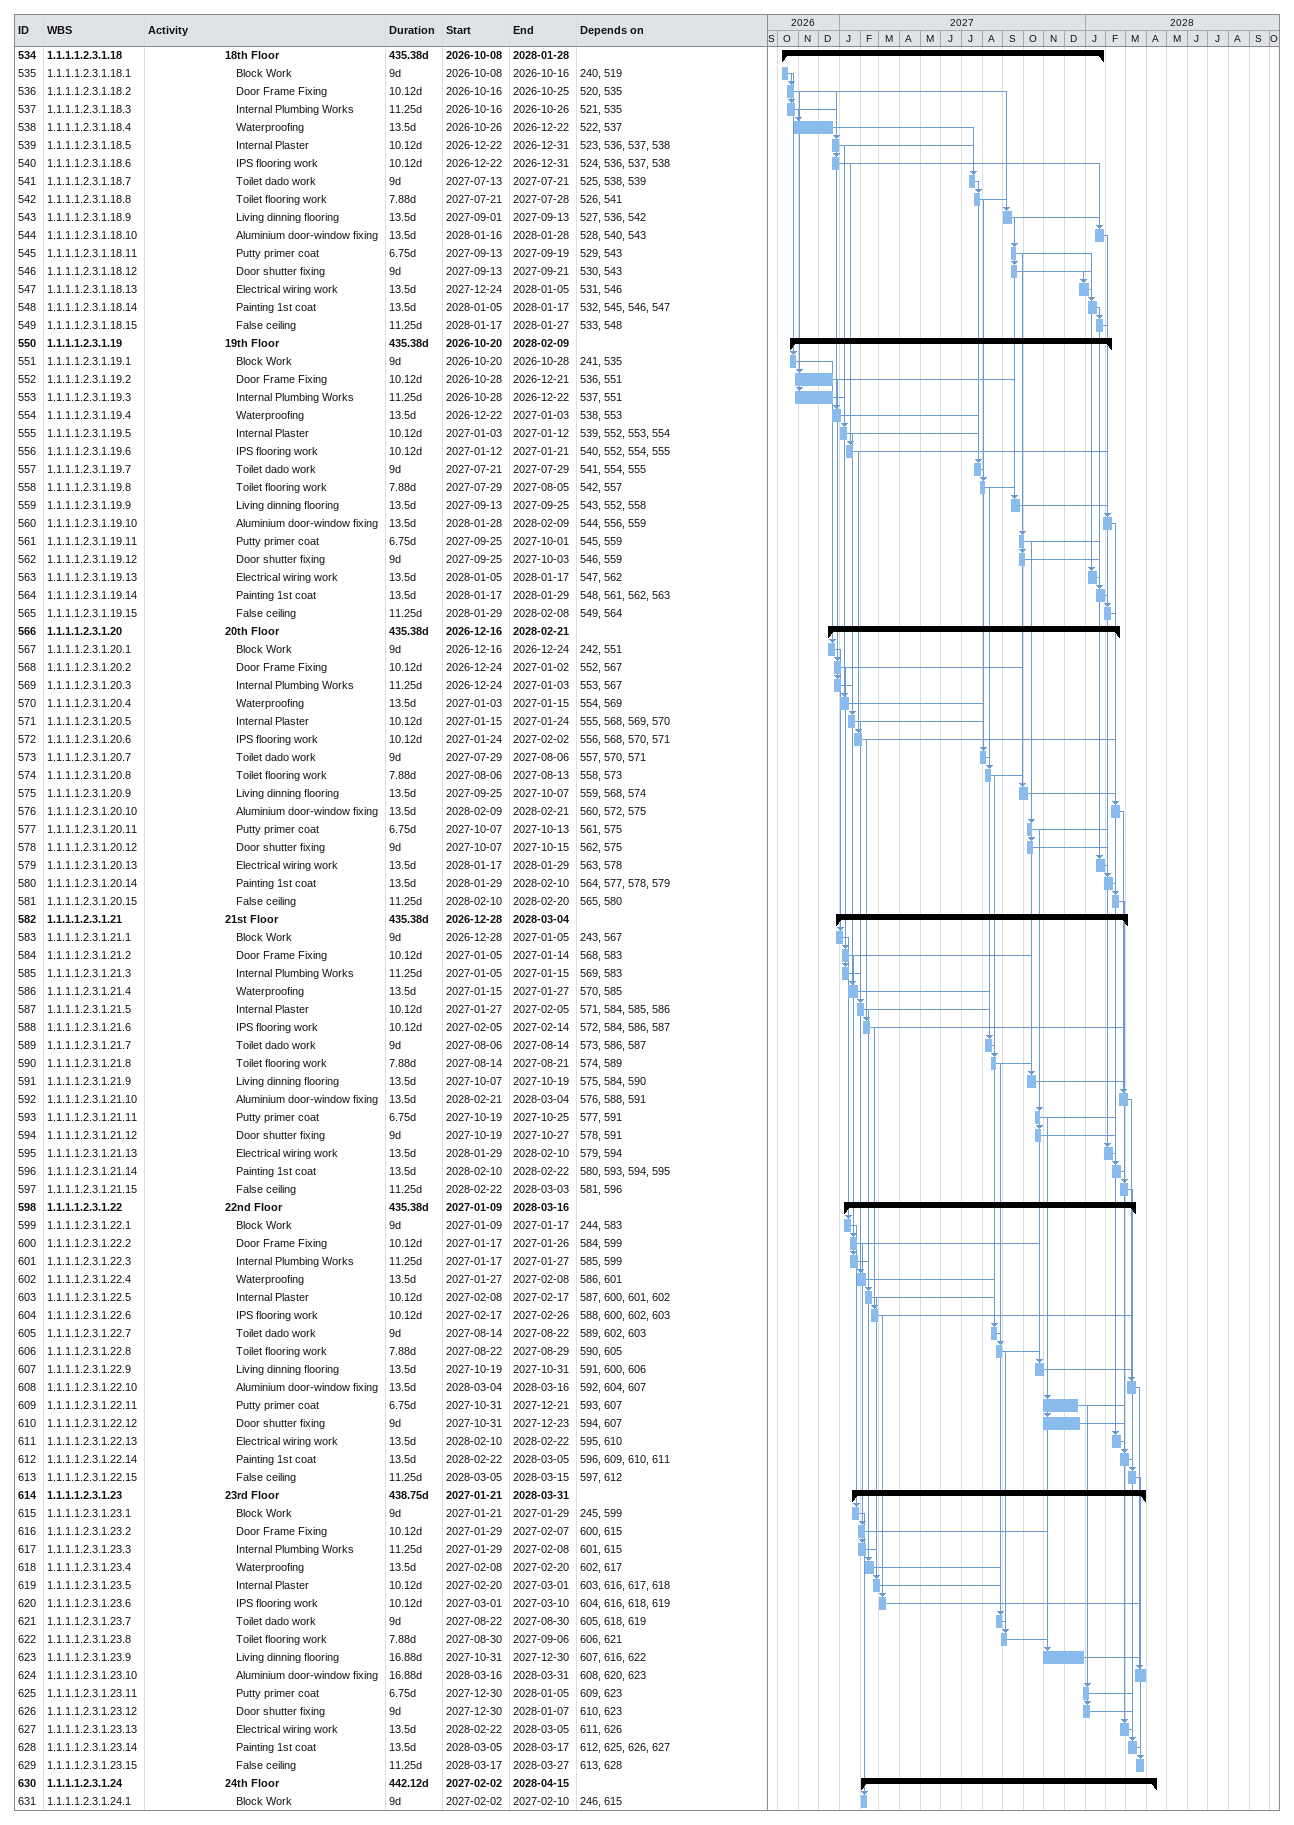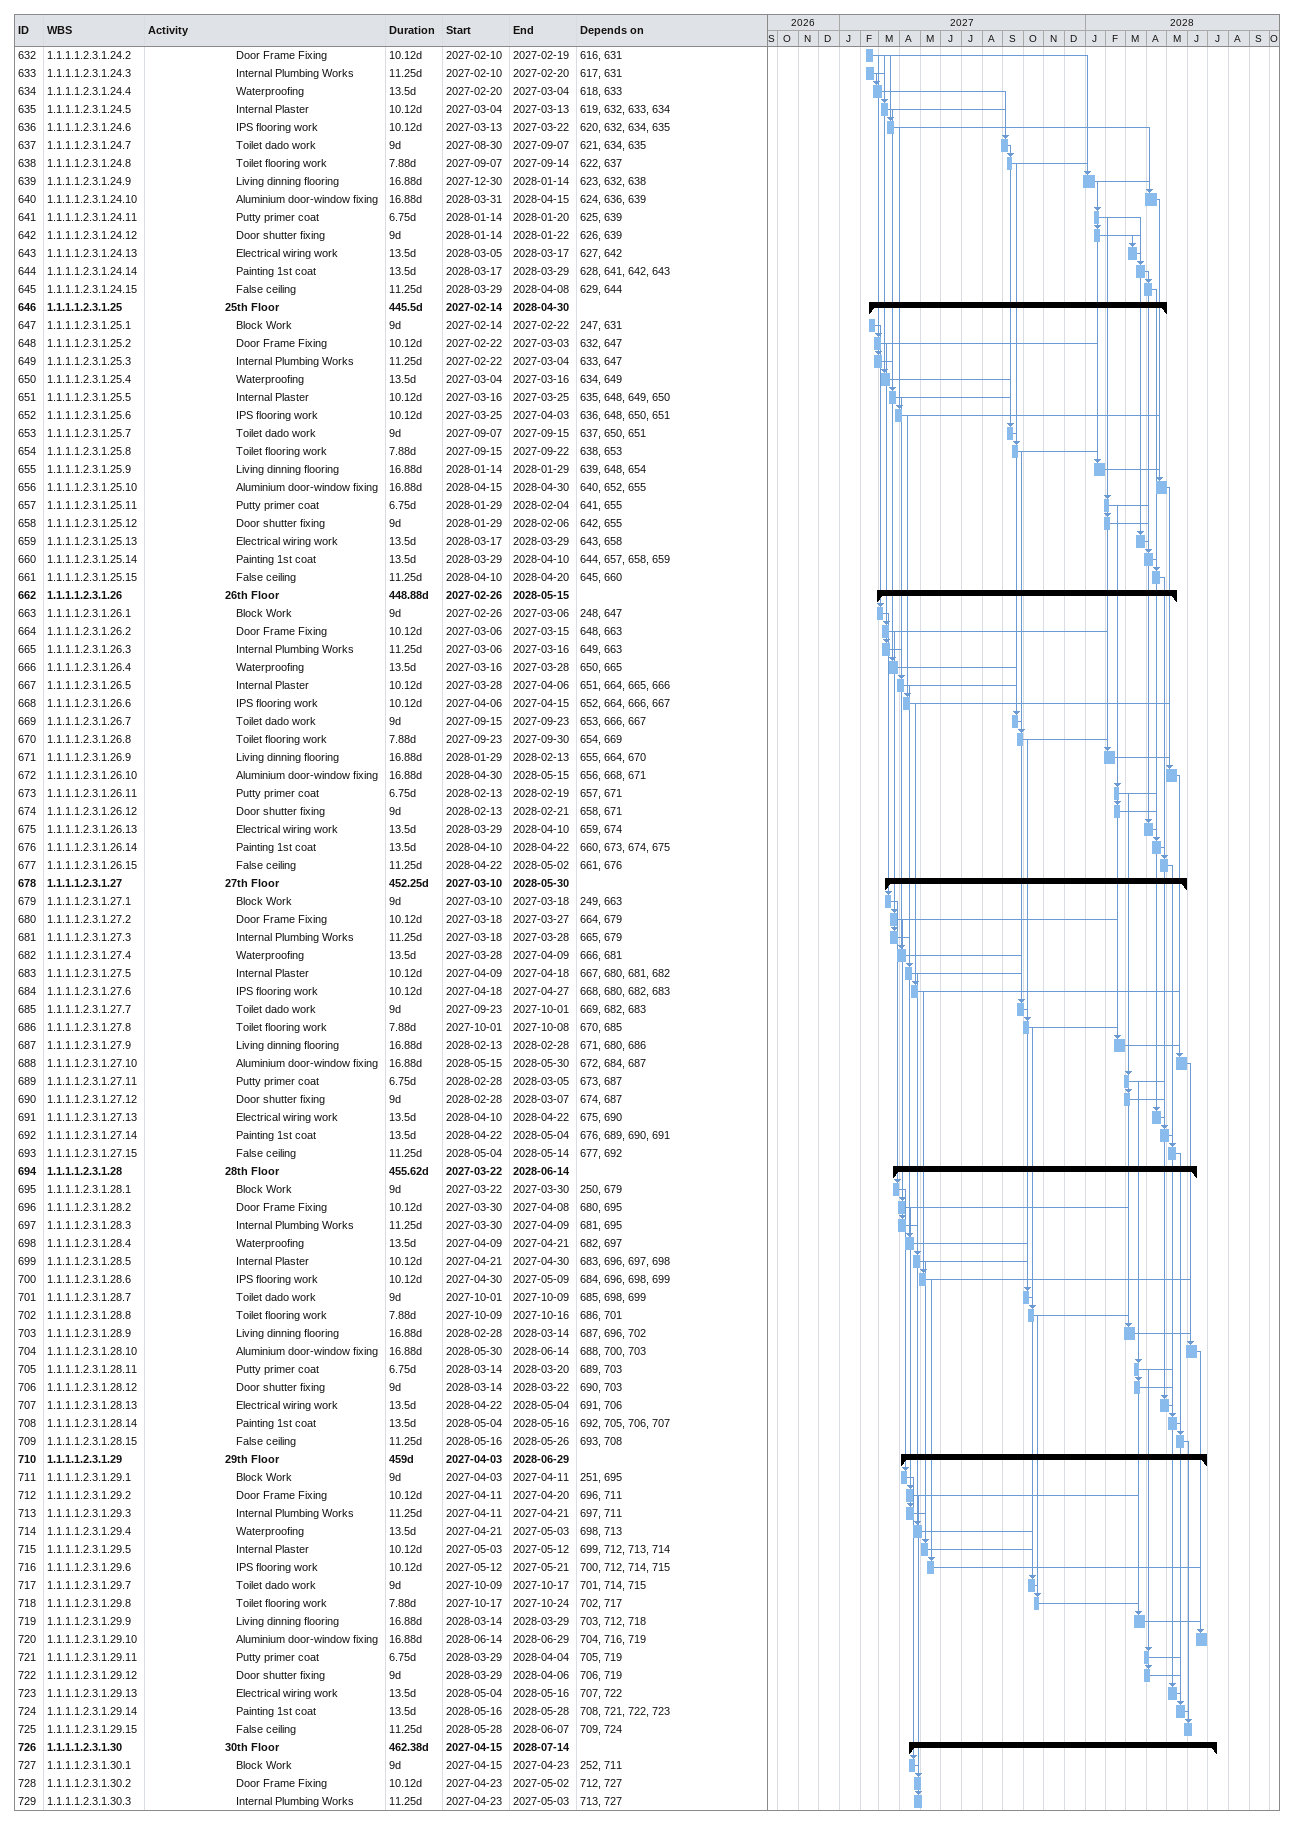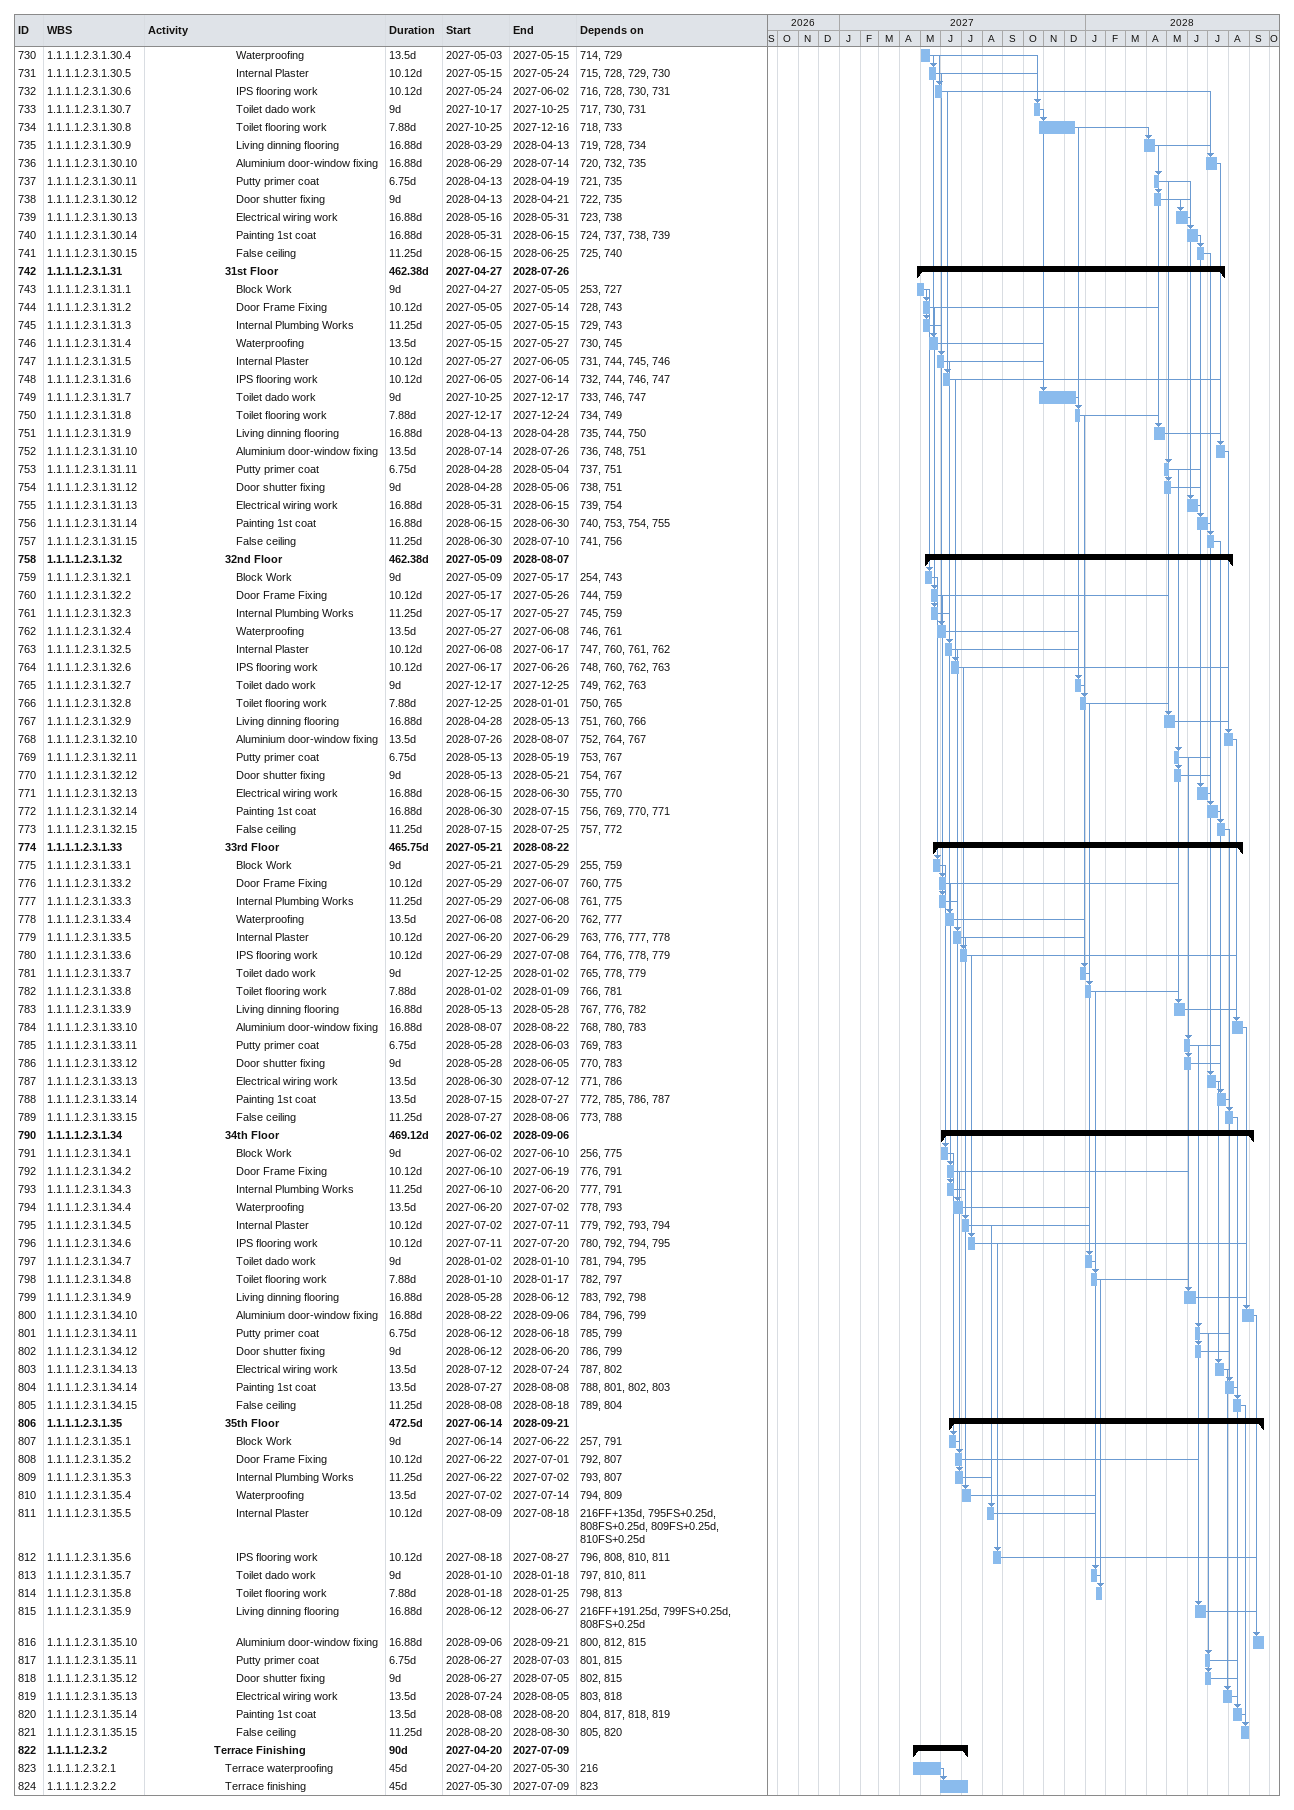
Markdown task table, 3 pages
| ID | WBS | Task | Duration | Start | Finish | Predecessors |
|---|---|---|---|---|---|---|
| 534 | 1.1.1.1.2.3.1.18 | **18th Floor** | 435.38d | 2026-10-08 | 2028-01-28 |  |
| 535 | 1.1.1.1.2.3.1.18.1 | Block Work | 9d | 2026-10-08 | 2026-10-16 | 240, 519 |
| 536 | 1.1.1.1.2.3.1.18.2 | Door Frame Fixing | 10.12d | 2026-10-16 | 2026-10-25 | 520, 535 |
| 537 | 1.1.1.1.2.3.1.18.3 | Internal Plumbing Works | 11.25d | 2026-10-16 | 2026-10-26 | 521, 535 |
| 538 | 1.1.1.1.2.3.1.18.4 | Waterproofing | 13.5d | 2026-10-26 | 2026-12-22 | 522, 537 |
| 539 | 1.1.1.1.2.3.1.18.5 | Internal Plaster | 10.12d | 2026-12-22 | 2026-12-31 | 523, 536, 537, 538 |
| 540 | 1.1.1.1.2.3.1.18.6 | IPS flooring work | 10.12d | 2026-12-22 | 2026-12-31 | 524, 536, 537, 538 |
| 541 | 1.1.1.1.2.3.1.18.7 | Toilet dado work | 9d | 2027-07-13 | 2027-07-21 | 525, 538, 539 |
| 542 | 1.1.1.1.2.3.1.18.8 | Toilet flooring work | 7.88d | 2027-07-21 | 2027-07-28 | 526, 541 |
| 543 | 1.1.1.1.2.3.1.18.9 | Living dinning flooring | 13.5d | 2027-09-01 | 2027-09-13 | 527, 536, 542 |
| 544 | 1.1.1.1.2.3.1.18.10 | Aluminium door-window fixing | 13.5d | 2028-01-16 | 2028-01-28 | 528, 540, 543 |
| 545 | 1.1.1.1.2.3.1.18.11 | Putty primer coat | 6.75d | 2027-09-13 | 2027-09-19 | 529, 543 |
| 546 | 1.1.1.1.2.3.1.18.12 | Door shutter fixing | 9d | 2027-09-13 | 2027-09-21 | 530, 543 |
| 547 | 1.1.1.1.2.3.1.18.13 | Electrical wiring work | 13.5d | 2027-12-24 | 2028-01-05 | 531, 546 |
| 548 | 1.1.1.1.2.3.1.18.14 | Painting 1st coat | 13.5d | 2028-01-05 | 2028-01-17 | 532, 545, 546, 547 |
| 549 | 1.1.1.1.2.3.1.18.15 | False ceiling | 11.25d | 2028-01-17 | 2028-01-27 | 533, 548 |
| 550 | 1.1.1.1.2.3.1.19 | **19th Floor** | 435.38d | 2026-10-20 | 2028-02-09 |  |
| 551 | 1.1.1.1.2.3.1.19.1 | Block Work | 9d | 2026-10-20 | 2026-10-28 | 241, 535 |
| 552 | 1.1.1.1.2.3.1.19.2 | Door Frame Fixing | 10.12d | 2026-10-28 | 2026-12-21 | 536, 551 |
| 553 | 1.1.1.1.2.3.1.19.3 | Internal Plumbing Works | 11.25d | 2026-10-28 | 2026-12-22 | 537, 551 |
| 554 | 1.1.1.1.2.3.1.19.4 | Waterproofing | 13.5d | 2026-12-22 | 2027-01-03 | 538, 553 |
| 555 | 1.1.1.1.2.3.1.19.5 | Internal Plaster | 10.12d | 2027-01-03 | 2027-01-12 | 539, 552, 553, 554 |
| 556 | 1.1.1.1.2.3.1.19.6 | IPS flooring work | 10.12d | 2027-01-12 | 2027-01-21 | 540, 552, 554, 555 |
| 557 | 1.1.1.1.2.3.1.19.7 | Toilet dado work | 9d | 2027-07-21 | 2027-07-29 | 541, 554, 555 |
| 558 | 1.1.1.1.2.3.1.19.8 | Toilet flooring work | 7.88d | 2027-07-29 | 2027-08-05 | 542, 557 |
| 559 | 1.1.1.1.2.3.1.19.9 | Living dinning flooring | 13.5d | 2027-09-13 | 2027-09-25 | 543, 552, 558 |
| 560 | 1.1.1.1.2.3.1.19.10 | Aluminium door-window fixing | 13.5d | 2028-01-28 | 2028-02-09 | 544, 556, 559 |
| 561 | 1.1.1.1.2.3.1.19.11 | Putty primer coat | 6.75d | 2027-09-25 | 2027-10-01 | 545, 559 |
| 562 | 1.1.1.1.2.3.1.19.12 | Door shutter fixing | 9d | 2027-09-25 | 2027-10-03 | 546, 559 |
| 563 | 1.1.1.1.2.3.1.19.13 | Electrical wiring work | 13.5d | 2028-01-05 | 2028-01-17 | 547, 562 |
| 564 | 1.1.1.1.2.3.1.19.14 | Painting 1st coat | 13.5d | 2028-01-17 | 2028-01-29 | 548, 561, 562, 563 |
| 565 | 1.1.1.1.2.3.1.19.15 | False ceiling | 11.25d | 2028-01-29 | 2028-02-08 | 549, 564 |
| 566 | 1.1.1.1.2.3.1.20 | **20th Floor** | 435.38d | 2026-12-16 | 2028-02-21 |  |
| 567 | 1.1.1.1.2.3.1.20.1 | Block Work | 9d | 2026-12-16 | 2026-12-24 | 242, 551 |
| 568 | 1.1.1.1.2.3.1.20.2 | Door Frame Fixing | 10.12d | 2026-12-24 | 2027-01-02 | 552, 567 |
| 569 | 1.1.1.1.2.3.1.20.3 | Internal Plumbing Works | 11.25d | 2026-12-24 | 2027-01-03 | 553, 567 |
| 570 | 1.1.1.1.2.3.1.20.4 | Waterproofing | 13.5d | 2027-01-03 | 2027-01-15 | 554, 569 |
| 571 | 1.1.1.1.2.3.1.20.5 | Internal Plaster | 10.12d | 2027-01-15 | 2027-01-24 | 555, 568, 569, 570 |
| 572 | 1.1.1.1.2.3.1.20.6 | IPS flooring work | 10.12d | 2027-01-24 | 2027-02-02 | 556, 568, 570, 571 |
| 573 | 1.1.1.1.2.3.1.20.7 | Toilet dado work | 9d | 2027-07-29 | 2027-08-06 | 557, 570, 571 |
| 574 | 1.1.1.1.2.3.1.20.8 | Toilet flooring work | 7.88d | 2027-08-06 | 2027-08-13 | 558, 573 |
| 575 | 1.1.1.1.2.3.1.20.9 | Living dinning flooring | 13.5d | 2027-09-25 | 2027-10-07 | 559, 568, 574 |
| 576 | 1.1.1.1.2.3.1.20.10 | Aluminium door-window fixing | 13.5d | 2028-02-09 | 2028-02-21 | 560, 572, 575 |
| 577 | 1.1.1.1.2.3.1.20.11 | Putty primer coat | 6.75d | 2027-10-07 | 2027-10-13 | 561, 575 |
| 578 | 1.1.1.1.2.3.1.20.12 | Door shutter fixing | 9d | 2027-10-07 | 2027-10-15 | 562, 575 |
| 579 | 1.1.1.1.2.3.1.20.13 | Electrical wiring work | 13.5d | 2028-01-17 | 2028-01-29 | 563, 578 |
| 580 | 1.1.1.1.2.3.1.20.14 | Painting 1st coat | 13.5d | 2028-01-29 | 2028-02-10 | 564, 577, 578, 579 |
| 581 | 1.1.1.1.2.3.1.20.15 | False ceiling | 11.25d | 2028-02-10 | 2028-02-20 | 565, 580 |
| 582 | 1.1.1.1.2.3.1.21 | **21st Floor** | 435.38d | 2026-12-28 | 2028-03-04 |  |
| 583 | 1.1.1.1.2.3.1.21.1 | Block Work | 9d | 2026-12-28 | 2027-01-05 | 243, 567 |
| 584 | 1.1.1.1.2.3.1.21.2 | Door Frame Fixing | 10.12d | 2027-01-05 | 2027-01-14 | 568, 583 |
| 585 | 1.1.1.1.2.3.1.21.3 | Internal Plumbing Works | 11.25d | 2027-01-05 | 2027-01-15 | 569, 583 |
| 586 | 1.1.1.1.2.3.1.21.4 | Waterproofing | 13.5d | 2027-01-15 | 2027-01-27 | 570, 585 |
| 587 | 1.1.1.1.2.3.1.21.5 | Internal Plaster | 10.12d | 2027-01-27 | 2027-02-05 | 571, 584, 585, 586 |
| 588 | 1.1.1.1.2.3.1.21.6 | IPS flooring work | 10.12d | 2027-02-05 | 2027-02-14 | 572, 584, 586, 587 |
| 589 | 1.1.1.1.2.3.1.21.7 | Toilet dado work | 9d | 2027-08-06 | 2027-08-14 | 573, 586, 587 |
| 590 | 1.1.1.1.2.3.1.21.8 | Toilet flooring work | 7.88d | 2027-08-14 | 2027-08-21 | 574, 589 |
| 591 | 1.1.1.1.2.3.1.21.9 | Living dinning flooring | 13.5d | 2027-10-07 | 2027-10-19 | 575, 584, 590 |
| 592 | 1.1.1.1.2.3.1.21.10 | Aluminium door-window fixing | 13.5d | 2028-02-21 | 2028-03-04 | 576, 588, 591 |
| 593 | 1.1.1.1.2.3.1.21.11 | Putty primer coat | 6.75d | 2027-10-19 | 2027-10-25 | 577, 591 |
| 594 | 1.1.1.1.2.3.1.21.12 | Door shutter fixing | 9d | 2027-10-19 | 2027-10-27 | 578, 591 |
| 595 | 1.1.1.1.2.3.1.21.13 | Electrical wiring work | 13.5d | 2028-01-29 | 2028-02-10 | 579, 594 |
| 596 | 1.1.1.1.2.3.1.21.14 | Painting 1st coat | 13.5d | 2028-02-10 | 2028-02-22 | 580, 593, 594, 595 |
| 597 | 1.1.1.1.2.3.1.21.15 | False ceiling | 11.25d | 2028-02-22 | 2028-03-03 | 581, 596 |
| 598 | 1.1.1.1.2.3.1.22 | **22nd Floor** | 435.38d | 2027-01-09 | 2028-03-16 |  |
| 599 | 1.1.1.1.2.3.1.22.1 | Block Work | 9d | 2027-01-09 | 2027-01-17 | 244, 583 |
| 600 | 1.1.1.1.2.3.1.22.2 | Door Frame Fixing | 10.12d | 2027-01-17 | 2027-01-26 | 584, 599 |
| 601 | 1.1.1.1.2.3.1.22.3 | Internal Plumbing Works | 11.25d | 2027-01-17 | 2027-01-27 | 585, 599 |
| 602 | 1.1.1.1.2.3.1.22.4 | Waterproofing | 13.5d | 2027-01-27 | 2027-02-08 | 586, 601 |
| 603 | 1.1.1.1.2.3.1.22.5 | Internal Plaster | 10.12d | 2027-02-08 | 2027-02-17 | 587, 600, 601, 602 |
| 604 | 1.1.1.1.2.3.1.22.6 | IPS flooring work | 10.12d | 2027-02-17 | 2027-02-26 | 588, 600, 602, 603 |
| 605 | 1.1.1.1.2.3.1.22.7 | Toilet dado work | 9d | 2027-08-14 | 2027-08-22 | 589, 602, 603 |
| 606 | 1.1.1.1.2.3.1.22.8 | Toilet flooring work | 7.88d | 2027-08-22 | 2027-08-29 | 590, 605 |
| 607 | 1.1.1.1.2.3.1.22.9 | Living dinning flooring | 13.5d | 2027-10-19 | 2027-10-31 | 591, 600, 606 |
| 608 | 1.1.1.1.2.3.1.22.10 | Aluminium door-window fixing | 13.5d | 2028-03-04 | 2028-03-16 | 592, 604, 607 |
| 609 | 1.1.1.1.2.3.1.22.11 | Putty primer coat | 6.75d | 2027-10-31 | 2027-12-21 | 593, 607 |
| 610 | 1.1.1.1.2.3.1.22.12 | Door shutter fixing | 9d | 2027-10-31 | 2027-12-23 | 594, 607 |
| 611 | 1.1.1.1.2.3.1.22.13 | Electrical wiring work | 13.5d | 2028-02-10 | 2028-02-22 | 595, 610 |
| 612 | 1.1.1.1.2.3.1.22.14 | Painting 1st coat | 13.5d | 2028-02-22 | 2028-03-05 | 596, 609, 610, 611 |
| 613 | 1.1.1.1.2.3.1.22.15 | False ceiling | 11.25d | 2028-03-05 | 2028-03-15 | 597, 612 |
| 614 | 1.1.1.1.2.3.1.23 | **23rd Floor** | 438.75d | 2027-01-21 | 2028-03-31 |  |
| 615 | 1.1.1.1.2.3.1.23.1 | Block Work | 9d | 2027-01-21 | 2027-01-29 | 245, 599 |
| 616 | 1.1.1.1.2.3.1.23.2 | Door Frame Fixing | 10.12d | 2027-01-29 | 2027-02-07 | 600, 615 |
| 617 | 1.1.1.1.2.3.1.23.3 | Internal Plumbing Works | 11.25d | 2027-01-29 | 2027-02-08 | 601, 615 |
| 618 | 1.1.1.1.2.3.1.23.4 | Waterproofing | 13.5d | 2027-02-08 | 2027-02-20 | 602, 617 |
| 619 | 1.1.1.1.2.3.1.23.5 | Internal Plaster | 10.12d | 2027-02-20 | 2027-03-01 | 603, 616, 617, 618 |
| 620 | 1.1.1.1.2.3.1.23.6 | IPS flooring work | 10.12d | 2027-03-01 | 2027-03-10 | 604, 616, 618, 619 |
| 621 | 1.1.1.1.2.3.1.23.7 | Toilet dado work | 9d | 2027-08-22 | 2027-08-30 | 605, 618, 619 |
| 622 | 1.1.1.1.2.3.1.23.8 | Toilet flooring work | 7.88d | 2027-08-30 | 2027-09-06 | 606, 621 |
| 623 | 1.1.1.1.2.3.1.23.9 | Living dinning flooring | 16.88d | 2027-10-31 | 2027-12-30 | 607, 616, 622 |
| 624 | 1.1.1.1.2.3.1.23.10 | Aluminium door-window fixing | 16.88d | 2028-03-16 | 2028-03-31 | 608, 620, 623 |
| 625 | 1.1.1.1.2.3.1.23.11 | Putty primer coat | 6.75d | 2027-12-30 | 2028-01-05 | 609, 623 |
| 626 | 1.1.1.1.2.3.1.23.12 | Door shutter fixing | 9d | 2027-12-30 | 2028-01-07 | 610, 623 |
| 627 | 1.1.1.1.2.3.1.23.13 | Electrical wiring work | 13.5d | 2028-02-22 | 2028-03-05 | 611, 626 |
| 628 | 1.1.1.1.2.3.1.23.14 | Painting 1st coat | 13.5d | 2028-03-05 | 2028-03-17 | 612, 625, 626, 627 |
| 629 | 1.1.1.1.2.3.1.23.15 | False ceiling | 11.25d | 2028-03-17 | 2028-03-27 | 613, 628 |
| 630 | 1.1.1.1.2.3.1.24 | **24th Floor** | 442.12d | 2027-02-02 | 2028-04-15 |  |
| 631 | 1.1.1.1.2.3.1.24.1 | Block Work | 9d | 2027-02-02 | 2027-02-10 | 246, 615 |
| 632 | 1.1.1.1.2.3.1.24.2 | Door Frame Fixing | 10.12d | 2027-02-10 | 2027-02-19 | 616, 631 |
| 633 | 1.1.1.1.2.3.1.24.3 | Internal Plumbing Works | 11.25d | 2027-02-10 | 2027-02-20 | 617, 631 |
| 634 | 1.1.1.1.2.3.1.24.4 | Waterproofing | 13.5d | 2027-02-20 | 2027-03-04 | 618, 633 |
| 635 | 1.1.1.1.2.3.1.24.5 | Internal Plaster | 10.12d | 2027-03-04 | 2027-03-13 | 619, 632, 633, 634 |
| 636 | 1.1.1.1.2.3.1.24.6 | IPS flooring work | 10.12d | 2027-03-13 | 2027-03-22 | 620, 632, 634, 635 |
| 637 | 1.1.1.1.2.3.1.24.7 | Toilet dado work | 9d | 2027-08-30 | 2027-09-07 | 621, 634, 635 |
| 638 | 1.1.1.1.2.3.1.24.8 | Toilet flooring work | 7.88d | 2027-09-07 | 2027-09-14 | 622, 637 |
| 639 | 1.1.1.1.2.3.1.24.9 | Living dinning flooring | 16.88d | 2027-12-30 | 2028-01-14 | 623, 632, 638 |
| 640 | 1.1.1.1.2.3.1.24.10 | Aluminium door-window fixing | 16.88d | 2028-03-31 | 2028-04-15 | 624, 636, 639 |
| 641 | 1.1.1.1.2.3.1.24.11 | Putty primer coat | 6.75d | 2028-01-14 | 2028-01-20 | 625, 639 |
| 642 | 1.1.1.1.2.3.1.24.12 | Door shutter fixing | 9d | 2028-01-14 | 2028-01-22 | 626, 639 |
| 643 | 1.1.1.1.2.3.1.24.13 | Electrical wiring work | 13.5d | 2028-03-05 | 2028-03-17 | 627, 642 |
| 644 | 1.1.1.1.2.3.1.24.14 | Painting 1st coat | 13.5d | 2028-03-17 | 2028-03-29 | 628, 641, 642, 643 |
| 645 | 1.1.1.1.2.3.1.24.15 | False ceiling | 11.25d | 2028-03-29 | 2028-04-08 | 629, 644 |
| 646 | 1.1.1.1.2.3.1.25 | **25th Floor** | 445.5d | 2027-02-14 | 2028-04-30 |  |
| 647 | 1.1.1.1.2.3.1.25.1 | Block Work | 9d | 2027-02-14 | 2027-02-22 | 247, 631 |
| 648 | 1.1.1.1.2.3.1.25.2 | Door Frame Fixing | 10.12d | 2027-02-22 | 2027-03-03 | 632, 647 |
| 649 | 1.1.1.1.2.3.1.25.3 | Internal Plumbing Works | 11.25d | 2027-02-22 | 2027-03-04 | 633, 647 |
| 650 | 1.1.1.1.2.3.1.25.4 | Waterproofing | 13.5d | 2027-03-04 | 2027-03-16 | 634, 649 |
| 651 | 1.1.1.1.2.3.1.25.5 | Internal Plaster | 10.12d | 2027-03-16 | 2027-03-25 | 635, 648, 649, 650 |
| 652 | 1.1.1.1.2.3.1.25.6 | IPS flooring work | 10.12d | 2027-03-25 | 2027-04-03 | 636, 648, 650, 651 |
| 653 | 1.1.1.1.2.3.1.25.7 | Toilet dado work | 9d | 2027-09-07 | 2027-09-15 | 637, 650, 651 |
| 654 | 1.1.1.1.2.3.1.25.8 | Toilet flooring work | 7.88d | 2027-09-15 | 2027-09-22 | 638, 653 |
| 655 | 1.1.1.1.2.3.1.25.9 | Living dinning flooring | 16.88d | 2028-01-14 | 2028-01-29 | 639, 648, 654 |
| 656 | 1.1.1.1.2.3.1.25.10 | Aluminium door-window fixing | 16.88d | 2028-04-15 | 2028-04-30 | 640, 652, 655 |
| 657 | 1.1.1.1.2.3.1.25.11 | Putty primer coat | 6.75d | 2028-01-29 | 2028-02-04 | 641, 655 |
| 658 | 1.1.1.1.2.3.1.25.12 | Door shutter fixing | 9d | 2028-01-29 | 2028-02-06 | 642, 655 |
| 659 | 1.1.1.1.2.3.1.25.13 | Electrical wiring work | 13.5d | 2028-03-17 | 2028-03-29 | 643, 658 |
| 660 | 1.1.1.1.2.3.1.25.14 | Painting 1st coat | 13.5d | 2028-03-29 | 2028-04-10 | 644, 657, 658, 659 |
| 661 | 1.1.1.1.2.3.1.25.15 | False ceiling | 11.25d | 2028-04-10 | 2028-04-20 | 645, 660 |
| 662 | 1.1.1.1.2.3.1.26 | **26th Floor** | 448.88d | 2027-02-26 | 2028-05-15 |  |
| 663 | 1.1.1.1.2.3.1.26.1 | Block Work | 9d | 2027-02-26 | 2027-03-06 | 248, 647 |
| 664 | 1.1.1.1.2.3.1.26.2 | Door Frame Fixing | 10.12d | 2027-03-06 | 2027-03-15 | 648, 663 |
| 665 | 1.1.1.1.2.3.1.26.3 | Internal Plumbing Works | 11.25d | 2027-03-06 | 2027-03-16 | 649, 663 |
| 666 | 1.1.1.1.2.3.1.26.4 | Waterproofing | 13.5d | 2027-03-16 | 2027-03-28 | 650, 665 |
| 667 | 1.1.1.1.2.3.1.26.5 | Internal Plaster | 10.12d | 2027-03-28 | 2027-04-06 | 651, 664, 665, 666 |
| 668 | 1.1.1.1.2.3.1.26.6 | IPS flooring work | 10.12d | 2027-04-06 | 2027-04-15 | 652, 664, 666, 667 |
| 669 | 1.1.1.1.2.3.1.26.7 | Toilet dado work | 9d | 2027-09-15 | 2027-09-23 | 653, 666, 667 |
| 670 | 1.1.1.1.2.3.1.26.8 | Toilet flooring work | 7.88d | 2027-09-23 | 2027-09-30 | 654, 669 |
| 671 | 1.1.1.1.2.3.1.26.9 | Living dinning flooring | 16.88d | 2028-01-29 | 2028-02-13 | 655, 664, 670 |
| 672 | 1.1.1.1.2.3.1.26.10 | Aluminium door-window fixing | 16.88d | 2028-04-30 | 2028-05-15 | 656, 668, 671 |
| 673 | 1.1.1.1.2.3.1.26.11 | Putty primer coat | 6.75d | 2028-02-13 | 2028-02-19 | 657, 671 |
| 674 | 1.1.1.1.2.3.1.26.12 | Door shutter fixing | 9d | 2028-02-13 | 2028-02-21 | 658, 671 |
| 675 | 1.1.1.1.2.3.1.26.13 | Electrical wiring work | 13.5d | 2028-03-29 | 2028-04-10 | 659, 674 |
| 676 | 1.1.1.1.2.3.1.26.14 | Painting 1st coat | 13.5d | 2028-04-10 | 2028-04-22 | 660, 673, 674, 675 |
| 677 | 1.1.1.1.2.3.1.26.15 | False ceiling | 11.25d | 2028-04-22 | 2028-05-02 | 661, 676 |
| 678 | 1.1.1.1.2.3.1.27 | **27th Floor** | 452.25d | 2027-03-10 | 2028-05-30 |  |
| 679 | 1.1.1.1.2.3.1.27.1 | Block Work | 9d | 2027-03-10 | 2027-03-18 | 249, 663 |
| 680 | 1.1.1.1.2.3.1.27.2 | Door Frame Fixing | 10.12d | 2027-03-18 | 2027-03-27 | 664, 679 |
| 681 | 1.1.1.1.2.3.1.27.3 | Internal Plumbing Works | 11.25d | 2027-03-18 | 2027-03-28 | 665, 679 |
| 682 | 1.1.1.1.2.3.1.27.4 | Waterproofing | 13.5d | 2027-03-28 | 2027-04-09 | 666, 681 |
| 683 | 1.1.1.1.2.3.1.27.5 | Internal Plaster | 10.12d | 2027-04-09 | 2027-04-18 | 667, 680, 681, 682 |
| 684 | 1.1.1.1.2.3.1.27.6 | IPS flooring work | 10.12d | 2027-04-18 | 2027-04-27 | 668, 680, 682, 683 |
| 685 | 1.1.1.1.2.3.1.27.7 | Toilet dado work | 9d | 2027-09-23 | 2027-10-01 | 669, 682, 683 |
| 686 | 1.1.1.1.2.3.1.27.8 | Toilet flooring work | 7.88d | 2027-10-01 | 2027-10-08 | 670, 685 |
| 687 | 1.1.1.1.2.3.1.27.9 | Living dinning flooring | 16.88d | 2028-02-13 | 2028-02-28 | 671, 680, 686 |
| 688 | 1.1.1.1.2.3.1.27.10 | Aluminium door-window fixing | 16.88d | 2028-05-15 | 2028-05-30 | 672, 684, 687 |
| 689 | 1.1.1.1.2.3.1.27.11 | Putty primer coat | 6.75d | 2028-02-28 | 2028-03-05 | 673, 687 |
| 690 | 1.1.1.1.2.3.1.27.12 | Door shutter fixing | 9d | 2028-02-28 | 2028-03-07 | 674, 687 |
| 691 | 1.1.1.1.2.3.1.27.13 | Electrical wiring work | 13.5d | 2028-04-10 | 2028-04-22 | 675, 690 |
| 692 | 1.1.1.1.2.3.1.27.14 | Painting 1st coat | 13.5d | 2028-04-22 | 2028-05-04 | 676, 689, 690, 691 |
| 693 | 1.1.1.1.2.3.1.27.15 | False ceiling | 11.25d | 2028-05-04 | 2028-05-14 | 677, 692 |
| 694 | 1.1.1.1.2.3.1.28 | **28th Floor** | 455.62d | 2027-03-22 | 2028-06-14 |  |
| 695 | 1.1.1.1.2.3.1.28.1 | Block Work | 9d | 2027-03-22 | 2027-03-30 | 250, 679 |
| 696 | 1.1.1.1.2.3.1.28.2 | Door Frame Fixing | 10.12d | 2027-03-30 | 2027-04-08 | 680, 695 |
| 697 | 1.1.1.1.2.3.1.28.3 | Internal Plumbing Works | 11.25d | 2027-03-30 | 2027-04-09 | 681, 695 |
| 698 | 1.1.1.1.2.3.1.28.4 | Waterproofing | 13.5d | 2027-04-09 | 2027-04-21 | 682, 697 |
| 699 | 1.1.1.1.2.3.1.28.5 | Internal Plaster | 10.12d | 2027-04-21 | 2027-04-30 | 683, 696, 697, 698 |
| 700 | 1.1.1.1.2.3.1.28.6 | IPS flooring work | 10.12d | 2027-04-30 | 2027-05-09 | 684, 696, 698, 699 |
| 701 | 1.1.1.1.2.3.1.28.7 | Toilet dado work | 9d | 2027-10-01 | 2027-10-09 | 685, 698, 699 |
| 702 | 1.1.1.1.2.3.1.28.8 | Toilet flooring work | 7.88d | 2027-10-09 | 2027-10-16 | 686, 701 |
| 703 | 1.1.1.1.2.3.1.28.9 | Living dinning flooring | 16.88d | 2028-02-28 | 2028-03-14 | 687, 696, 702 |
| 704 | 1.1.1.1.2.3.1.28.10 | Aluminium door-window fixing | 16.88d | 2028-05-30 | 2028-06-14 | 688, 700, 703 |
| 705 | 1.1.1.1.2.3.1.28.11 | Putty primer coat | 6.75d | 2028-03-14 | 2028-03-20 | 689, 703 |
| 706 | 1.1.1.1.2.3.1.28.12 | Door shutter fixing | 9d | 2028-03-14 | 2028-03-22 | 690, 703 |
| 707 | 1.1.1.1.2.3.1.28.13 | Electrical wiring work | 13.5d | 2028-04-22 | 2028-05-04 | 691, 706 |
| 708 | 1.1.1.1.2.3.1.28.14 | Painting 1st coat | 13.5d | 2028-05-04 | 2028-05-16 | 692, 705, 706, 707 |
| 709 | 1.1.1.1.2.3.1.28.15 | False ceiling | 11.25d | 2028-05-16 | 2028-05-26 | 693, 708 |
| 710 | 1.1.1.1.2.3.1.29 | **29th Floor** | 459d | 2027-04-03 | 2028-06-29 |  |
| 711 | 1.1.1.1.2.3.1.29.1 | Block Work | 9d | 2027-04-03 | 2027-04-11 | 251, 695 |
| 712 | 1.1.1.1.2.3.1.29.2 | Door Frame Fixing | 10.12d | 2027-04-11 | 2027-04-20 | 696, 711 |
| 713 | 1.1.1.1.2.3.1.29.3 | Internal Plumbing Works | 11.25d | 2027-04-11 | 2027-04-21 | 697, 711 |
| 714 | 1.1.1.1.2.3.1.29.4 | Waterproofing | 13.5d | 2027-04-21 | 2027-05-03 | 698, 713 |
| 715 | 1.1.1.1.2.3.1.29.5 | Internal Plaster | 10.12d | 2027-05-03 | 2027-05-12 | 699, 712, 713, 714 |
| 716 | 1.1.1.1.2.3.1.29.6 | IPS flooring work | 10.12d | 2027-05-12 | 2027-05-21 | 700, 712, 714, 715 |
| 717 | 1.1.1.1.2.3.1.29.7 | Toilet dado work | 9d | 2027-10-09 | 2027-10-17 | 701, 714, 715 |
| 718 | 1.1.1.1.2.3.1.29.8 | Toilet flooring work | 7.88d | 2027-10-17 | 2027-10-24 | 702, 717 |
| 719 | 1.1.1.1.2.3.1.29.9 | Living dinning flooring | 16.88d | 2028-03-14 | 2028-03-29 | 703, 712, 718 |
| 720 | 1.1.1.1.2.3.1.29.10 | Aluminium door-window fixing | 16.88d | 2028-06-14 | 2028-06-29 | 704, 716, 719 |
| 721 | 1.1.1.1.2.3.1.29.11 | Putty primer coat | 6.75d | 2028-03-29 | 2028-04-04 | 705, 719 |
| 722 | 1.1.1.1.2.3.1.29.12 | Door shutter fixing | 9d | 2028-03-29 | 2028-04-06 | 706, 719 |
| 723 | 1.1.1.1.2.3.1.29.13 | Electrical wiring work | 13.5d | 2028-05-04 | 2028-05-16 | 707, 722 |
| 724 | 1.1.1.1.2.3.1.29.14 | Painting 1st coat | 13.5d | 2028-05-16 | 2028-05-28 | 708, 721, 722, 723 |
| 725 | 1.1.1.1.2.3.1.29.15 | False ceiling | 11.25d | 2028-05-28 | 2028-06-07 | 709, 724 |
| 726 | 1.1.1.1.2.3.1.30 | **30th Floor** | 462.38d | 2027-04-15 | 2028-07-14 |  |
| 727 | 1.1.1.1.2.3.1.30.1 | Block Work | 9d | 2027-04-15 | 2027-04-23 | 252, 711 |
| 728 | 1.1.1.1.2.3.1.30.2 | Door Frame Fixing | 10.12d | 2027-04-23 | 2027-05-02 | 712, 727 |
| 729 | 1.1.1.1.2.3.1.30.3 | Internal Plumbing Works | 11.25d | 2027-04-23 | 2027-05-03 | 713, 727 |
| 730 | 1.1.1.1.2.3.1.30.4 | Waterproofing | 13.5d | 2027-05-03 | 2027-05-15 | 714, 729 |
| 731 | 1.1.1.1.2.3.1.30.5 | Internal Plaster | 10.12d | 2027-05-15 | 2027-05-24 | 715, 728, 729, 730 |
| 732 | 1.1.1.1.2.3.1.30.6 | IPS flooring work | 10.12d | 2027-05-24 | 2027-06-02 | 716, 728, 730, 731 |
| 733 | 1.1.1.1.2.3.1.30.7 | Toilet dado work | 9d | 2027-10-17 | 2027-10-25 | 717, 730, 731 |
| 734 | 1.1.1.1.2.3.1.30.8 | Toilet flooring work | 7.88d | 2027-10-25 | 2027-12-16 | 718, 733 |
| 735 | 1.1.1.1.2.3.1.30.9 | Living dinning flooring | 16.88d | 2028-03-29 | 2028-04-13 | 719, 728, 734 |
| 736 | 1.1.1.1.2.3.1.30.10 | Aluminium door-window fixing | 16.88d | 2028-06-29 | 2028-07-14 | 720, 732, 735 |
| 737 | 1.1.1.1.2.3.1.30.11 | Putty primer coat | 6.75d | 2028-04-13 | 2028-04-19 | 721, 735 |
| 738 | 1.1.1.1.2.3.1.30.12 | Door shutter fixing | 9d | 2028-04-13 | 2028-04-21 | 722, 735 |
| 739 | 1.1.1.1.2.3.1.30.13 | Electrical wiring work | 16.88d | 2028-05-16 | 2028-05-31 | 723, 738 |
| 740 | 1.1.1.1.2.3.1.30.14 | Painting 1st coat | 16.88d | 2028-05-31 | 2028-06-15 | 724, 737, 738, 739 |
| 741 | 1.1.1.1.2.3.1.30.15 | False ceiling | 11.25d | 2028-06-15 | 2028-06-25 | 725, 740 |
| 742 | 1.1.1.1.2.3.1.31 | **31st Floor** | 462.38d | 2027-04-27 | 2028-07-26 |  |
| 743 | 1.1.1.1.2.3.1.31.1 | Block Work | 9d | 2027-04-27 | 2027-05-05 | 253, 727 |
| 744 | 1.1.1.1.2.3.1.31.2 | Door Frame Fixing | 10.12d | 2027-05-05 | 2027-05-14 | 728, 743 |
| 745 | 1.1.1.1.2.3.1.31.3 | Internal Plumbing Works | 11.25d | 2027-05-05 | 2027-05-15 | 729, 743 |
| 746 | 1.1.1.1.2.3.1.31.4 | Waterproofing | 13.5d | 2027-05-15 | 2027-05-27 | 730, 745 |
| 747 | 1.1.1.1.2.3.1.31.5 | Internal Plaster | 10.12d | 2027-05-27 | 2027-06-05 | 731, 744, 745, 746 |
| 748 | 1.1.1.1.2.3.1.31.6 | IPS flooring work | 10.12d | 2027-06-05 | 2027-06-14 | 732, 744, 746, 747 |
| 749 | 1.1.1.1.2.3.1.31.7 | Toilet dado work | 9d | 2027-10-25 | 2027-12-17 | 733, 746, 747 |
| 750 | 1.1.1.1.2.3.1.31.8 | Toilet flooring work | 7.88d | 2027-12-17 | 2027-12-24 | 734, 749 |
| 751 | 1.1.1.1.2.3.1.31.9 | Living dinning flooring | 16.88d | 2028-04-13 | 2028-04-28 | 735, 744, 750 |
| 752 | 1.1.1.1.2.3.1.31.10 | Aluminium door-window fixing | 13.5d | 2028-07-14 | 2028-07-26 | 736, 748, 751 |
| 753 | 1.1.1.1.2.3.1.31.11 | Putty primer coat | 6.75d | 2028-04-28 | 2028-05-04 | 737, 751 |
| 754 | 1.1.1.1.2.3.1.31.12 | Door shutter fixing | 9d | 2028-04-28 | 2028-05-06 | 738, 751 |
| 755 | 1.1.1.1.2.3.1.31.13 | Electrical wiring work | 16.88d | 2028-05-31 | 2028-06-15 | 739, 754 |
| 756 | 1.1.1.1.2.3.1.31.14 | Painting 1st coat | 16.88d | 2028-06-15 | 2028-06-30 | 740, 753, 754, 755 |
| 757 | 1.1.1.1.2.3.1.31.15 | False ceiling | 11.25d | 2028-06-30 | 2028-07-10 | 741, 756 |
| 758 | 1.1.1.1.2.3.1.32 | **32nd Floor** | 462.38d | 2027-05-09 | 2028-08-07 |  |
| 759 | 1.1.1.1.2.3.1.32.1 | Block Work | 9d | 2027-05-09 | 2027-05-17 | 254, 743 |
| 760 | 1.1.1.1.2.3.1.32.2 | Door Frame Fixing | 10.12d | 2027-05-17 | 2027-05-26 | 744, 759 |
| 761 | 1.1.1.1.2.3.1.32.3 | Internal Plumbing Works | 11.25d | 2027-05-17 | 2027-05-27 | 745, 759 |
| 762 | 1.1.1.1.2.3.1.32.4 | Waterproofing | 13.5d | 2027-05-27 | 2027-06-08 | 746, 761 |
| 763 | 1.1.1.1.2.3.1.32.5 | Internal Plaster | 10.12d | 2027-06-08 | 2027-06-17 | 747, 760, 761, 762 |
| 764 | 1.1.1.1.2.3.1.32.6 | IPS flooring work | 10.12d | 2027-06-17 | 2027-06-26 | 748, 760, 762, 763 |
| 765 | 1.1.1.1.2.3.1.32.7 | Toilet dado work | 9d | 2027-12-17 | 2027-12-25 | 749, 762, 763 |
| 766 | 1.1.1.1.2.3.1.32.8 | Toilet flooring work | 7.88d | 2027-12-25 | 2028-01-01 | 750, 765 |
| 767 | 1.1.1.1.2.3.1.32.9 | Living dinning flooring | 16.88d | 2028-04-28 | 2028-05-13 | 751, 760, 766 |
| 768 | 1.1.1.1.2.3.1.32.10 | Aluminium door-window fixing | 13.5d | 2028-07-26 | 2028-08-07 | 752, 764, 767 |
| 769 | 1.1.1.1.2.3.1.32.11 | Putty primer coat | 6.75d | 2028-05-13 | 2028-05-19 | 753, 767 |
| 770 | 1.1.1.1.2.3.1.32.12 | Door shutter fixing | 9d | 2028-05-13 | 2028-05-21 | 754, 767 |
| 771 | 1.1.1.1.2.3.1.32.13 | Electrical wiring work | 16.88d | 2028-06-15 | 2028-06-30 | 755, 770 |
| 772 | 1.1.1.1.2.3.1.32.14 | Painting 1st coat | 16.88d | 2028-06-30 | 2028-07-15 | 756, 769, 770, 771 |
| 773 | 1.1.1.1.2.3.1.32.15 | False ceiling | 11.25d | 2028-07-15 | 2028-07-25 | 757, 772 |
| 774 | 1.1.1.1.2.3.1.33 | **33rd Floor** | 465.75d | 2027-05-21 | 2028-08-22 |  |
| 775 | 1.1.1.1.2.3.1.33.1 | Block Work | 9d | 2027-05-21 | 2027-05-29 | 255, 759 |
| 776 | 1.1.1.1.2.3.1.33.2 | Door Frame Fixing | 10.12d | 2027-05-29 | 2027-06-07 | 760, 775 |
| 777 | 1.1.1.1.2.3.1.33.3 | Internal Plumbing Works | 11.25d | 2027-05-29 | 2027-06-08 | 761, 775 |
| 778 | 1.1.1.1.2.3.1.33.4 | Waterproofing | 13.5d | 2027-06-08 | 2027-06-20 | 762, 777 |
| 779 | 1.1.1.1.2.3.1.33.5 | Internal Plaster | 10.12d | 2027-06-20 | 2027-06-29 | 763, 776, 777, 778 |
| 780 | 1.1.1.1.2.3.1.33.6 | IPS flooring work | 10.12d | 2027-06-29 | 2027-07-08 | 764, 776, 778, 779 |
| 781 | 1.1.1.1.2.3.1.33.7 | Toilet dado work | 9d | 2027-12-25 | 2028-01-02 | 765, 778, 779 |
| 782 | 1.1.1.1.2.3.1.33.8 | Toilet flooring work | 7.88d | 2028-01-02 | 2028-01-09 | 766, 781 |
| 783 | 1.1.1.1.2.3.1.33.9 | Living dinning flooring | 16.88d | 2028-05-13 | 2028-05-28 | 767, 776, 782 |
| 784 | 1.1.1.1.2.3.1.33.10 | Aluminium door-window fixing | 16.88d | 2028-08-07 | 2028-08-22 | 768, 780, 783 |
| 785 | 1.1.1.1.2.3.1.33.11 | Putty primer coat | 6.75d | 2028-05-28 | 2028-06-03 | 769, 783 |
| 786 | 1.1.1.1.2.3.1.33.12 | Door shutter fixing | 9d | 2028-05-28 | 2028-06-05 | 770, 783 |
| 787 | 1.1.1.1.2.3.1.33.13 | Electrical wiring work | 13.5d | 2028-06-30 | 2028-07-12 | 771, 786 |
| 788 | 1.1.1.1.2.3.1.33.14 | Painting 1st coat | 13.5d | 2028-07-15 | 2028-07-27 | 772, 785, 786, 787 |
| 789 | 1.1.1.1.2.3.1.33.15 | False ceiling | 11.25d | 2028-07-27 | 2028-08-06 | 773, 788 |
| 790 | 1.1.1.1.2.3.1.34 | **34th Floor** | 469.12d | 2027-06-02 | 2028-09-06 |  |
| 791 | 1.1.1.1.2.3.1.34.1 | Block Work | 9d | 2027-06-02 | 2027-06-10 | 256, 775 |
| 792 | 1.1.1.1.2.3.1.34.2 | Door Frame Fixing | 10.12d | 2027-06-10 | 2027-06-19 | 776, 791 |
| 793 | 1.1.1.1.2.3.1.34.3 | Internal Plumbing Works | 11.25d | 2027-06-10 | 2027-06-20 | 777, 791 |
| 794 | 1.1.1.1.2.3.1.34.4 | Waterproofing | 13.5d | 2027-06-20 | 2027-07-02 | 778, 793 |
| 795 | 1.1.1.1.2.3.1.34.5 | Internal Plaster | 10.12d | 2027-07-02 | 2027-07-11 | 779, 792, 793, 794 |
| 796 | 1.1.1.1.2.3.1.34.6 | IPS flooring work | 10.12d | 2027-07-11 | 2027-07-20 | 780, 792, 794, 795 |
| 797 | 1.1.1.1.2.3.1.34.7 | Toilet dado work | 9d | 2028-01-02 | 2028-01-10 | 781, 794, 795 |
| 798 | 1.1.1.1.2.3.1.34.8 | Toilet flooring work | 7.88d | 2028-01-10 | 2028-01-17 | 782, 797 |
| 799 | 1.1.1.1.2.3.1.34.9 | Living dinning flooring | 16.88d | 2028-05-28 | 2028-06-12 | 783, 792, 798 |
| 800 | 1.1.1.1.2.3.1.34.10 | Aluminium door-window fixing | 16.88d | 2028-08-22 | 2028-09-06 | 784, 796, 799 |
| 801 | 1.1.1.1.2.3.1.34.11 | Putty primer coat | 6.75d | 2028-06-12 | 2028-06-18 | 785, 799 |
| 802 | 1.1.1.1.2.3.1.34.12 | Door shutter fixing | 9d | 2028-06-12 | 2028-06-20 | 786, 799 |
| 803 | 1.1.1.1.2.3.1.34.13 | Electrical wiring work | 13.5d | 2028-07-12 | 2028-07-24 | 787, 802 |
| 804 | 1.1.1.1.2.3.1.34.14 | Painting 1st coat | 13.5d | 2028-07-27 | 2028-08-08 | 788, 801, 802, 803 |
| 805 | 1.1.1.1.2.3.1.34.15 | False ceiling | 11.25d | 2028-08-08 | 2028-08-18 | 789, 804 |
| 806 | 1.1.1.1.2.3.1.35 | **35th Floor** | 472.5d | 2027-06-14 | 2028-09-21 |  |
| 807 | 1.1.1.1.2.3.1.35.1 | Block Work | 9d | 2027-06-14 | 2027-06-22 | 257, 791 |
| 808 | 1.1.1.1.2.3.1.35.2 | Door Frame Fixing | 10.12d | 2027-06-22 | 2027-07-01 | 792, 807 |
| 809 | 1.1.1.1.2.3.1.35.3 | Internal Plumbing Works | 11.25d | 2027-06-22 | 2027-07-02 | 793, 807 |
| 810 | 1.1.1.1.2.3.1.35.4 | Waterproofing | 13.5d | 2027-07-02 | 2027-07-14 | 794, 809 |
| 811 | 1.1.1.1.2.3.1.35.5 | Internal Plaster | 10.12d | 2027-08-09 | 2027-08-18 | 216FF+135d, 795FS+0.25d, 808FS+0.25d, 809FS+0.25d, 810FS+0.25d |
| 812 | 1.1.1.1.2.3.1.35.6 | IPS flooring work | 10.12d | 2027-08-18 | 2027-08-27 | 796, 808, 810, 811 |
| 813 | 1.1.1.1.2.3.1.35.7 | Toilet dado work | 9d | 2028-01-10 | 2028-01-18 | 797, 810, 811 |
| 814 | 1.1.1.1.2.3.1.35.8 | Toilet flooring work | 7.88d | 2028-01-18 | 2028-01-25 | 798, 813 |
| 815 | 1.1.1.1.2.3.1.35.9 | Living dinning flooring | 16.88d | 2028-06-12 | 2028-06-27 | 216FF+191.25d, 799FS+0.25d, 808FS+0.25d |
| 816 | 1.1.1.1.2.3.1.35.10 | Aluminium door-window fixing | 16.88d | 2028-09-06 | 2028-09-21 | 800, 812, 815 |
| 817 | 1.1.1.1.2.3.1.35.11 | Putty primer coat | 6.75d | 2028-06-27 | 2028-07-03 | 801, 815 |
| 818 | 1.1.1.1.2.3.1.35.12 | Door shutter fixing | 9d | 2028-06-27 | 2028-07-05 | 802, 815 |
| 819 | 1.1.1.1.2.3.1.35.13 | Electrical wiring work | 13.5d | 2028-07-24 | 2028-08-05 | 803, 818 |
| 820 | 1.1.1.1.2.3.1.35.14 | Painting 1st coat | 13.5d | 2028-08-08 | 2028-08-20 | 804, 817, 818, 819 |
| 821 | 1.1.1.1.2.3.1.35.15 | False ceiling | 11.25d | 2028-08-20 | 2028-08-30 | 805, 820 |
| 822 | 1.1.1.1.2.3.2 | **Terrace Finishing** | 90d | 2027-04-20 | 2027-07-09 |  |
| 823 | 1.1.1.1.2.3.2.1 | Terrace waterproofing | 45d | 2027-04-20 | 2027-05-30 | 216 |
| 824 | 1.1.1.1.2.3.2.2 | Terrace finishing | 45d | 2027-05-30 | 2027-07-09 | 823 |
